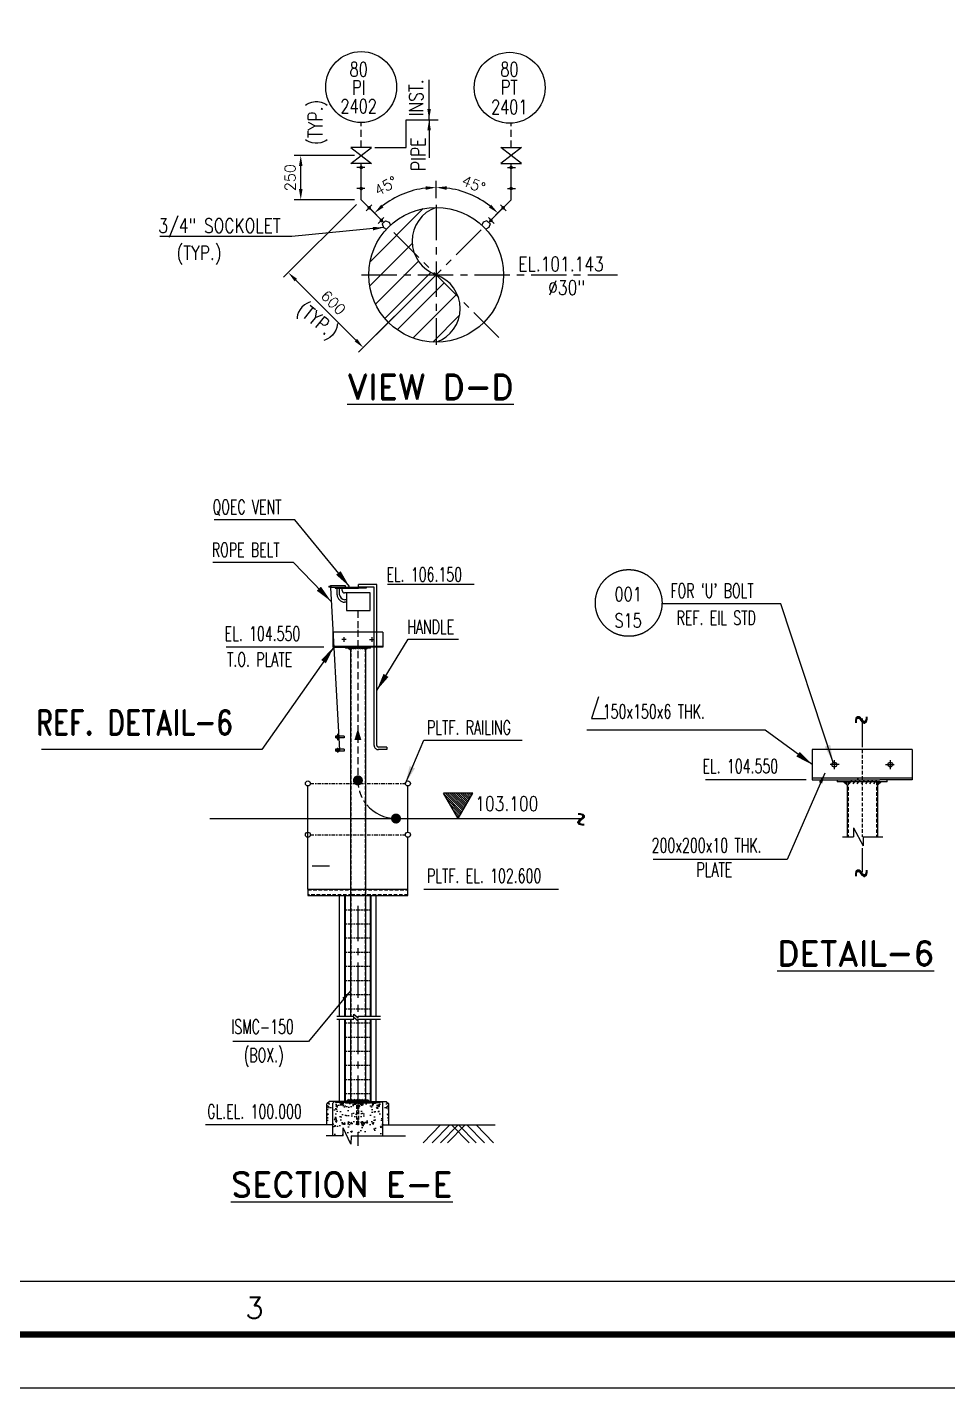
# Model space of a CAD drawing. Extents: x 278807 to 397707, y 326263 to 410363.
# Drawn here: x 367778 to 380795, y 326263 to 345494 of the extents above; entities that cross this region are included whole.
import ezdxf
from ezdxf.enums import TextEntityAlignment as Align

# ---------------------------------------------------------------- set-up
doc = ezdxf.new("R2010")
doc.units = 0
doc.header["$LTSCALE"] = 400
doc.header["$MEASUREMENT"] = 0
for name, pattern in [('CENTER', [2, 1.25, -0.25, 0.25, -0.25]), ('DASHDOT', [1, 0.5, -0.25, 0, -0.25]), ('HIDDEN', [0.375, 0.25, -0.125])]:
    doc.linetypes.add(name, pattern=pattern)
doc.layers.get('0').update_dxf_attribs({"linetype": 'CONTINUOUS'})
doc.layers.get('DEFPOINTS').update_dxf_attribs({"linetype": 'CONTINUOUS'})
for name, color, linetype in [('CENTRE', 1, 'CENTER'), ('DIM', 1, 'CONTINUOUS'), ('PIPE124', 4, 'CONTINUOUS'), ('PLOT_BOUNDARY', 5, 'CONTINUOUS'), ('SURROPT', 5, 'CONTINUOUS'), ('TEXT', 3, 'CONTINUOUS'), ('TEXT125', 7, 'CONTINUOUS'), ('WORK', 7, 'CONTINUOUS')]:
    doc.layers.add(name, color=color, linetype=linetype)
doc.styles.add('30', font='romans.shx', dxfattribs={"oblique": 30})
doc.styles.add('ROMANC', font='romand.shx', dxfattribs={"height": 3})
doc.styles.add('ROMANS', font='romans.shx', dxfattribs={"width": 0.9})
doc.styles.get("Standard").update_dxf_attribs({"font": 'romans.shx'})
doc.dimstyles.new('pll', dxfattribs={"dimscale": 100, "dimtxt": 2, "dimasz": 2.5, "dimexe": 1, "dimexo": 1, "dimgap": 1, "dimtad": 1, "dimdec": 0, "dimtxsty": '30', "dimcen": 2.5, "dimclrd": 10, "dimclre": 10, "dimclrt": 3, "dimadec": 0, "dimazin": 0, "dimtfac": 1, "dimtdec": 0, "dimtmove": 0, "dimatfit": 0, "dimfxl": 0, "dimarcsym": 0})
doc.dimstyles.new('VIPIN', dxfattribs={"dimscale": 75, "dimtxt": 2, "dimasz": 2, "dimexe": 1.25, "dimexo": 1.25, "dimgap": 1, "dimtad": 1, "dimdec": 0, "dimtxsty": 'Standard', "dimcen": 0, "dimclrd": 1, "dimclre": 1, "dimclrt": 3, "dimadec": 0, "dimazin": 0, "dimtfac": 1, "dimtdec": 0, "dimtmove": 0, "dimatfit": 3, "dimfxl": 0, "dimtolj": 1, "dimarcsym": 0})

# ---------------------------------------------------------------- blocks, each defined once
blk = doc.blocks.new('*D122')
at = {"layer": 'DEFPOINTS', "color": 0}
for p in [(373561, 342984), (374178, 343064), (374235, 342668), (372711, 341144), (373561, 341006)]:
    blk.add_point(p, dxfattribs=at)
at = {"layer": 'PIPE124', "color": 1, "lineweight": -2}
for p, q in [((373561, 343077), (373561, 343323)), ((374301, 342734), (374500, 342934))]:
    blk.add_line(p, q, dxfattribs=at)
blk.add_arc((373561, 341995), 1234, 51.967, 83.033, dxfattribs=at)
at = {"layer": 'PIPE124', "color": 1}
for points in [[(373709, 343195), (373712, 343245), (373561, 343229)], [(374338, 342986), (374305, 342948), (374434, 342867)]]:
    blk.add_solid(points, dxfattribs=at)
at = {"layer": 'PIPE124', "color": 3, "insert": (374091, 343274), "char_height": 150, "attachment_point": 5, "rotation": 337.5}
blk.add_mtext('\\A1;45°', dxfattribs=at)
blk = doc.blocks.new('*D123')
at = {"layer": 'DEFPOINTS', "color": 0}
for p in [(373242, 343187), (373561, 342984), (372887, 342668), (373561, 341006), (374411, 341144)]:
    blk.add_point(p, dxfattribs=at)
at = {"layer": 'PIPE124', "color": 1, "lineweight": -2}
for p, q in [((373561, 343077), (373561, 343323)), ((372821, 342734), (372622, 342934))]:
    blk.add_line(p, q, dxfattribs=at)
blk.add_arc((373561, 341995), 1234, 96.967, 128.033, dxfattribs=at)
at = {"layer": 'PIPE124', "color": 1}
for points in [[(373410, 343245), (373413, 343195), (373561, 343229)], [(372817, 342948), (372784, 342986), (372688, 342867)]]:
    blk.add_solid(points, dxfattribs=at)
at = {"layer": 'PIPE124', "color": 3, "insert": (372849, 343251), "char_height": 150, "attachment_point": 5, "rotation": 29.5342}
blk.add_mtext('\\A1;45°', dxfattribs=at)
blk = doc.blocks.new('*D124')
at = {"layer": 'DEFPOINTS', "color": 0}
for p in [(372500, 343055), (371471, 342026), (373561, 341995)]:
    blk.add_point(p, dxfattribs=at)
at = {"layer": 'PIPE124', "color": 1, "lineweight": -2}
for p, q in [((372434, 342989), (371404, 341959)), ((372425, 341071), (371577, 341919)), ((373495, 341928), (372465, 340899))]:
    blk.add_line(p, q, dxfattribs=at)
at = {"layer": 'PIPE124', "color": 1}
for points in [[(371594, 341937), (371559, 341902), (371471, 342026)], [(372443, 341089), (372408, 341053), (372531, 340965)]]:
    blk.add_solid(points, dxfattribs=at)
at = {"layer": 'PIPE124', "color": 3, "insert": (372107, 341601), "char_height": 150, "attachment_point": 5, "rotation": 315}
blk.add_mtext('\\A1;600', dxfattribs=at)
blk = doc.blocks.new('*D125')
at = {"layer": 'DEFPOINTS', "color": 0}
for p in [(371646, 343680), (372500, 343680), (372500, 343055)]:
    blk.add_point(p, dxfattribs=at)
at = {"layer": 'PIPE124', "color": 1, "lineweight": -2}
for p, q in [((372407, 343680), (371552, 343680)), ((371646, 343205), (371646, 343530)), ((372407, 343055), (371552, 343055))]:
    blk.add_line(p, q, dxfattribs=at)
at = {"layer": 'PIPE124', "color": 1}
for points in [[(371621, 343530), (371671, 343530), (371646, 343680)], [(371621, 343205), (371671, 343205), (371646, 343055)]]:
    blk.add_solid(points, dxfattribs=at)
at = {"layer": 'PIPE124', "color": 3, "insert": (371496, 343368), "char_height": 150, "attachment_point": 5, "rotation": 90}
blk.add_mtext('\\A1;250', dxfattribs=at)

msp = doc.modelspace()

# ---------------------------------------------------------------- hatches: boundary and pattern name
h = msp.add_hatch()
h.set_pattern_fill('ANSI31', color=256, scale=171.012414, angle=360, style=0)
h.set_pattern_definition([(135, (457517.89, 298755.239), (15.1155047, 15.1155047), [])])
h.paths.add_polyline_path([(373666.89, 334665.246), (374078.282, 334665.246), (373872.586, 334308.971)])
at = {"layer": 'DIM'}
h = msp.add_hatch(dxfattribs=at)
h.set_pattern_fill('AR-CONC', color=1, scale=1.413793, style=0)
h.set_pattern_definition([(130, (464880.4, 235239.77), (-257.57143, -22.53457), [26.93276, -296.26034]), (185, (464880.4, 235239.77), (49.82606, 270.11456), [21.5462, -237.0083]), (79.549, (464858.94, 235237.9), (-207.7463, 247.57877), [22.8893, -251.7824]), (133.8158, (464880.4, 235311.6), (-383.2497, -59.43915), [40.3991, -444.3905]), (83.3644, (464848.46, 235306.63), (-335.6405, 349.8085), [34.334, -377.6736]), (188.816, (464880.4, 235311.6), (-335.641, 349.8079), [32.3193, -355.5124]), (159, (464844.5, 235293.63), (-214.35207, -144.5823), [26.93276, -296.26034]), (214, (464844.5, 235293.63), (-87.3753, 260.4037), [21.5462, -237.0083]), (108.5486, (464826.63, 235281.58), (-301.72676, 115.82197), [22.8893, -251.7824]), (142.5, (464880.4, 235239.77), (-4.366646, 119.54333), [0, -234.13545, 0, -240.59931, 0, -237.90603]), (172.5, (464880.4, 235239.77), (-94.46918, 141.6346), [0, -137.17752, 0, -228.7489, 0, -90.67362]), (212.5, (464960.48, 235239.77), (-191.69705, -8.09926), [0, -89.77586, 0, -280.10069, 0, -371.67207]), (222.5, (464996.4, 235239.77), (-209.42402, 35.9478), [0, -116.70862, 0, -186.01559, 0, -263.94103])])
h.paths.add_polyline_path([(372017.364, 330274.016), (372052.708, 330309.361), (372138.378, 330309.361), (372138.378, 330295.029), (372229.433, 330295.029), (372229.433, 329980.638), (372017.364, 329980.638)])
h.paths.add_polyline_path([(372229.433, 330295.029), (372320.488, 330295.029), (372320.488, 330309.361), (372406.157, 330309.361), (372441.502, 330274.016), (372441.502, 329980.638), (372229.433, 329980.638)])
h = msp.add_hatch(dxfattribs=at)
h.set_pattern_fill('AR-CONC', color=1, scale=1.413793, style=0)
h.set_pattern_definition([(50, (240279.61, 285727.96), (257.57143, -22.53457), [26.93276, -296.26034]), (355, (240279.61, 285727.96), (-49.82606, 270.11456), [21.5462, -237.0083]), (100.451, (240301.08, 285726.08), (207.7463, 247.57877), [22.8893, -251.7824]), (46.1842, (240279.6, 285799.78), (383.2497, -59.43915), [40.3991, -444.3905]), (96.6356, (240311.55, 285794.83), (335.6405, 349.8085), [34.334, -377.6736]), (351.184, (240279.6, 285799.8), (335.641, 349.8079), [32.3193, -355.5124]), (21, (240315.52, 285781.83), (214.35207, -144.5823), [26.93276, -296.26034]), (326, (240315.52, 285781.83), (87.3753, 260.4037), [21.5462, -237.0083]), (71.4514, (240333.39, 285769.78), (301.72676, 115.82197), [22.8893, -251.7824]), (37.5, (240279.61, 285727.96), (4.366646, 119.54333), [0, -234.13545, 0, -240.59931, 0, -237.90603]), (7.5, (240279.61, 285727.96), (94.46918, 141.6346), [0, -137.17752, 0, -228.7489, 0, -90.67362]), (327.5, (240199.53, 285727.96), (191.69705, -8.09926), [0, -89.77586, 0, -280.10069, 0, -371.67207]), (317.5, (240163.62, 285727.96), (209.42402, 35.9478), [0, -116.70862, 0, -186.01559, 0, -263.94103])])
h.paths.add_polyline_path([(372807.881, 330285.326), (372783.846, 330309.361), (372631.157, 330309.361), (372631.157, 330285.062), (372277.708, 330285.062), (372277.708, 330309.361), (372125.019, 330309.361), (372100.984, 330285.326), (372100.984, 329821.8), (372245.415, 329821.8), (372245.48, 329935.379), (372356.592, 329708.221), (372356.825, 329821.8), (372807.881, 329821.8)])
h = msp.add_hatch(dxfattribs=at)
h.set_pattern_fill('AR-CONC', color=2, scale=22.090517, style=0)
h.set_pattern_definition([(50, (-1305835, -966655), (4024.5536, -352.1026), [420.824, -4629.068]), (355, (-1305835, -966655), (-778.532, 4220.54), [336.6595, -3703.254]), (100.451, (-1305499.5, -966684.3), (3246.036, 3868.418), [357.6455, -3934.1]), (46.1842, (-1305835, -965533), (5988.276, -928.737), [631.237, -6943.602]), (96.6356, (-1305336, -965610), (5244.382, 5465.759), [536.468, -5901.15]), (351.184, (-1305835, -965533), (5244.39, 5465.749), [504.99, -5554.881]), (21, (-1305273.7, -965813.3), (3349.251, -2259.098), [420.824, -4629.068]), (326, (-1305273.7, -965813.3), (1365.239, 4068.8074), [336.6595, -3703.254]), (71.4514, (-1304994.6, -966001.6), (4714.481, 1809.718), [357.6455, -3934.1]), (37.5, (-1305834.8, -966655), (68.2288, 1867.8645), [0, -3658.3664, 0, -3759.3642, 0, -3717.2818]), (7.5, (-1305834.8, -966655), (1476.081, 2213.0407), [0, -2143.3987, 0, -3574.2015, 0, -1416.7753]), (327.5, (-1307086.1, -966655), (2995.2664, -126.5509), [0, -1402.7478, 0, -4376.5733, 0, -5807.376]), (317.5, (-1307647.2, -966655), (3272.2502, 561.6843), [0, -1823.5722, 0, -2906.4935, 0, -4124.0787])])
h.paths.add_polyline_path([(372913.756, 330285.326), (372889.721, 330309.361), (372878.557, 330309.361), (372878.557, 330285.062), (372807.881, 330285.062), (372807.881, 329821.8), (372913.756, 329821.8)])
h.paths.add_polyline_path([(372807.881, 330285.062), (372525.109, 330285.062), (372489.911, 330285.062), (372489.911, 329821.8), (372807.881, 329821.8)])
h.paths.add_polyline_path([(372277.708, 330285.062), (372277.708, 330309.361), (372125.019, 330309.361), (372100.984, 330285.326), (372100.984, 329821.8), (372245.415, 329821.8), (372245.48, 329935.379), (372356.592, 329708.221), (372356.825, 329821.8), (372363.442, 329821.8), (372489.911, 329821.8), (372489.911, 330285.062)])
for points in [[(372313.053, 330333.659), (372288.955, 330309.361), (372310.317, 330309.361), (372313.053, 330309.361)], [(372595.812, 330333.659), (372619.91, 330309.361), (372598.548, 330309.361), (372595.812, 330309.361)]]:
    msp.add_hatch(color=3, dxfattribs=at).paths.add_polyline_path(points)
h = msp.add_hatch(dxfattribs=at)
h.set_pattern_fill('AR-CONC', color=1, scale=1.413793, style=0)
h.set_pattern_definition([(50, (280028.46, 235239.77), (257.57143, -22.53457), [26.93276, -296.26034]), (355, (280028.46, 235239.77), (-49.82606, 270.11456), [21.5462, -237.0083]), (100.451, (280049.93, 235237.9), (207.7463, 247.57877), [22.8893, -251.7824]), (46.1842, (280028.46, 235311.6), (383.2497, -59.43915), [40.3991, -444.3905]), (96.6356, (280060.4, 235306.63), (335.6405, 349.8085), [34.334, -377.6736]), (351.184, (280028.46, 235311.6), (335.641, 349.8079), [32.3193, -355.5124]), (21, (280064.37, 235293.63), (214.35207, -144.5823), [26.93276, -296.26034]), (326, (280064.37, 235293.63), (87.3753, 260.4037), [21.5462, -237.0083]), (71.4514, (280082.24, 235281.58), (301.72676, 115.82197), [22.8893, -251.7824]), (37.5, (280028.46, 235239.77), (4.366646, 119.54333), [0, -234.13545, 0, -240.59931, 0, -237.90603]), (7.5, (280028.46, 235239.77), (94.46918, 141.6346), [0, -137.17752, 0, -228.7489, 0, -90.67362]), (327.5, (279948.38, 235239.77), (191.69705, -8.09926), [0, -89.77586, 0, -280.10069, 0, -371.67207]), (317.5, (279912.47, 235239.77), (209.42402, 35.9478), [0, -116.70862, 0, -186.01559, 0, -263.94103])])
h.paths.add_polyline_path([(372891.502, 330274.016), (372856.157, 330309.361), (372770.488, 330309.361), (372770.488, 330295.029), (372679.433, 330295.029), (372679.433, 329980.638), (372891.502, 329980.638)])
h.paths.add_polyline_path([(372679.433, 330295.029), (372588.378, 330295.029), (372588.378, 330309.361), (372502.708, 330309.361), (372467.364, 330274.016), (372467.364, 329980.638), (372679.433, 329980.638)])
at = {"layer": 'PIPE124'}
h = msp.add_hatch(dxfattribs=at)
h.set_pattern_fill('ANSI31', color=1, scale=75, style=0)
h.set_pattern_definition([(45, (352287.54, 309042.72), (-168.3798, 168.3798), [])])
h.paths.add_polyline_path([(373560.991, 341992.278), (373558.665, 341992.278), (372887.472, 341321.085, 0.198912367), (373560.991, 341042.104)])
h.paths.add_polyline_path([(373872.143, 341683.452), (373563.318, 341992.278), (373560.991, 341992.278), (373560.991, 341042.104, 0.000488504), (373562.852, 341042.106, 0.413069389)])
h.paths.add_polyline_path([(373558.665, 341992.278), (372608.494, 341992.278, 0.198277654), (372887.472, 341321.085)])
h.paths.add_polyline_path([(373249.839, 342305.756), (372887.472, 342668.123, 0.198912367), (372608.491, 341994.604, 0.00061063), (372608.494, 341992.278), (373558.665, 341992.278), (373560.991, 341994.604, -0.229560972)])
h.paths.add_polyline_path([(373559.13, 342947.102, 0.198404585), (372887.472, 342668.123), (373249.839, 342305.756, -0.413069389)])

# ---------------------------------------------------------------- linework, layer by layer
at = {"color": 1}
for p, q in [((372065.291, 337576.627), (372193.318, 335276.142)), ((372280.65, 337596.084), (372065.629, 337596.084)), ((372068.337, 337579.702), (372461.982, 337579.702)), ((372133.713, 337579.702), (372133.713, 337563.267)), ((372133.713, 337563.267), (372461.982, 337563.267)), ((372160.862, 337472.758), (372160.862, 337563.267)), ((372196.207, 337472.758), (372196.207, 337563.267)), ((372231.552, 337532.874), (372231.552, 337563.267)), ((372280.65, 337579.702), (372280.65, 337596.084)), ((372461.982, 337579.702), (372461.982, 337615.047)), ((372719.939, 337615.047), (372461.982, 337615.047)), ((372684.594, 337579.702), (372461.982, 337579.702)), ((372573.288, 337563.267), (372461.982, 337563.267)), ((372573.288, 337579.702), (372573.288, 337563.267)), ((372684.594, 335339.068), (372684.594, 337579.702)), ((372719.939, 335341.667), (372719.939, 337615.047)), ((372294.263, 337497.529), (372266.897, 337497.529)), ((372294.263, 337402.068), (372266.897, 337402.068)), ((372294.263, 337366.723), (372266.897, 337366.723)), ((372426.637, 337497.529), (372294.263, 337497.529)), ((372294.263, 337497.529), (372294.263, 337247.842)), ((372629.701, 337497.529), (372426.637, 337497.529)), ((372629.701, 337247.842), (372629.701, 337497.529)), ((372294.263, 337247.842), (372629.701, 337247.842)), ((372277.897, 336731.488), (372277.897, 336717.35)), ((372631.345, 336717.35), (372277.897, 336717.35)), ((372381.118, 336728.947), (372359.672, 336701.098)), ((372409.275, 336728.947), (372387.83, 336701.098)), ((372437.433, 336728.947), (372415.987, 336701.098)), ((372468.432, 336728.947), (372446.987, 336701.098)), ((372497.722, 336728.947), (372476.276, 336701.098)), ((372527.337, 336728.947), (372505.891, 336701.098)), ((372554.911, 336728.947), (372533.465, 336701.098)), ((372631.345, 336717.35), (372631.345, 336731.488)), ((372863.442, 335282.288), (372741.374, 335282.288)), ((372863.442, 335317.633), (372743.973, 335317.633)), ((372863.442, 335317.633), (372863.442, 335282.288)), ((379232.654, 334858.177), (379232.654, 334829.901)), ((379939.551, 334829.901), (379232.654, 334829.901)), ((379439.096, 334853.095), (379396.205, 334797.397)), ((379495.411, 334853.095), (379452.519, 334797.397)), ((379551.725, 334853.095), (379508.834, 334797.397)), ((379613.725, 334853.095), (379570.833, 334797.397)), ((379672.304, 334853.095), (379629.412, 334797.397)), ((379731.534, 334853.095), (379688.642, 334797.397)), ((379786.681, 334853.095), (379743.79, 334797.397)), ((379939.551, 334829.901), (379939.551, 334858.177)), ((371747.536, 333308.971), (371747.536, 334769.419)), ((373161.329, 334115.539), (373161.329, 334769.419)), ((373161.329, 333220.608), (373161.329, 334044.85)), ((371747.536, 333308.971), (372377.354, 333308.971)), ((371747.536, 333308.971), (371747.536, 333220.608)), ((372377.354, 333308.971), (373161.329, 333308.971)), ((371747.536, 333220.608), (372369.367, 333220.608)), ((371747.536, 333220.608), (372369.367, 333220.608)), ((372195.28, 331517.62), (372195.28, 333220.608)), ((372267.723, 331517.62), (372267.723, 333220.608)), ((372277.723, 331517.62), (372277.723, 333220.608)), ((372369.367, 333220.608), (373161.329, 333220.608)), ((372390.133, 333220.608), (373161.329, 333220.608)), ((372631.142, 331517.62), (372631.142, 333220.608)), ((372641.142, 331517.62), (372641.142, 333220.608)), ((372713.586, 331517.62), (372713.586, 333220.608)), ((372157.49, 331517.62), (372397.176, 331517.62)), ((372157.49, 331474.859), (372397.176, 331474.859)), ((372195.28, 330309.361), (372195.28, 331474.859)), ((372267.723, 330309.361), (372267.723, 331474.859)), ((372277.723, 330309.361), (372277.723, 331474.859)), ((372397.176, 331517.62), (372397.176, 331544.476)), ((372397.176, 331544.476), (372456.052, 331490.939)), ((372397.176, 331474.859), (372397.176, 331501.716)), ((372397.176, 331501.716), (372456.052, 331448.178)), ((372456.052, 331517.62), (372775.497, 331517.62)), ((372456.052, 331490.939), (372456.052, 331517.62)), ((372456.052, 331474.859), (372775.497, 331474.859)), ((372456.052, 331448.178), (372456.052, 331474.859)), ((372631.142, 330309.361), (372631.142, 331474.859)), ((372641.142, 330309.361), (372641.142, 331474.859)), ((372713.586, 330309.361), (372713.586, 331474.859)), ((372245.415, 329821.8), (372245.48, 329935.379)), ((372356.592, 329708.17), (372245.48, 329935.328)), ((372356.825, 329821.749), (372356.592, 329708.17)), ((372356.825, 329821.8), (373128.764, 329821.8))]:
    msp.add_line(p, q, dxfattribs=at)
for p, q in [((372100.984, 336943.557), (372100.984, 336731.488)), ((372807.881, 336943.557), (372100.984, 336943.557)), ((372807.881, 336943.557), (372807.881, 336731.488)), ((372807.881, 336742.798), (372100.984, 336742.798)), ((372290.302, 336837.523), (372228.461, 336837.523)), ((372256.502, 336870.261), (372256.502, 336805.645)), ((372618.563, 336837.523), (372680.404, 336837.523)), ((372652.364, 336870.261), (372652.364, 336805.645)), ((372100.984, 336731.488), (372577.798, 336731.488)), ((372807.881, 336731.488), (372577.798, 336731.488)), ((378878.829, 335282.315), (378878.829, 334858.177)), ((380292.622, 335282.315), (378878.829, 335282.315)), ((380292.622, 335282.315), (380292.622, 334858.177)), ((379257.464, 335070.246), (379133.782, 335070.246)), ((379189.863, 335135.723), (379189.863, 335006.491)), ((379913.986, 335070.246), (380037.668, 335070.246)), ((379981.587, 335135.723), (379981.587, 335006.491)), ((380292.622, 334880.798), (378878.829, 334880.798)), ((378878.829, 334858.177), (379832.456, 334858.177)), ((380292.622, 334858.177), (379832.456, 334858.177)), ((374078.282, 334665.246), (373666.89, 334665.246)), ((373872.586, 334308.971), (373666.89, 334665.246)), ((373872.586, 334308.971), (374078.282, 334665.246)), ((372356.825, 329821.8), (372363.442, 329821.8))]:
    msp.add_line(p, q)
at = {"color": 8}
for p, q in [((372260.743, 335475.004), (372136.035, 335475.004)), ((372136.035, 335475.004), (372136.035, 335449.442)), ((372260.743, 335449.442), (372136.035, 335449.442)), ((372170.387, 335415.624), (372170.387, 335505.317)), ((372260.743, 335475.004), (372260.743, 335449.442)), ((372260.743, 335288.923), (372136.035, 335288.923)), ((372136.035, 335288.923), (372136.035, 335263.361)), ((372200.783, 335276.142), (372136.035, 335276.142)), ((372260.743, 335263.361), (372136.035, 335263.361)), ((372170.387, 335242.68), (372170.387, 335307.199))]:
    msp.add_line(p, q, dxfattribs=at)
at = {"color": 1, "linetype": 'DASHDOT', "ltscale": 0.25}
for p, q in [((371782.881, 334804.764), (373125.984, 334804.764)), ((371782.881, 334080.195), (373125.984, 334080.195))]:
    msp.add_line(p, q, dxfattribs=at)
at = {"color": 1, "linetype": 'HIDDEN', "ltscale": 0.5}
for p, q in [((371747.536, 333300.134), (372378.153, 333300.134)), ((372378.153, 333300.134), (373161.329, 333300.134)), ((372369.367, 333229.445), (371747.536, 333229.445)), ((373161.329, 333229.445), (372369.367, 333229.445))]:
    msp.add_line(p, q, dxfattribs=at)
at = {"color": 1, "linetype": 'HIDDEN', "ltscale": 0.25}
for p, q in [((372277.723, 333020.608), (372631.142, 333020.608)), ((372277.723, 332820.608), (372631.142, 332820.608)), ((372277.723, 332620.608), (372631.142, 332620.608)), ((372277.723, 332420.608), (372631.142, 332420.608)), ((372277.723, 332220.608), (372631.142, 332220.608)), ((372277.723, 332020.608), (372631.142, 332020.608)), ((372277.723, 331820.608), (372631.142, 331820.608)), ((372277.723, 331620.608), (372631.142, 331620.608)), ((372277.723, 331420.608), (372631.142, 331420.608)), ((372277.723, 331220.608), (372631.142, 331220.608)), ((372277.723, 331020.608), (372631.142, 331020.608)), ((372277.723, 330820.608), (372631.142, 330820.608)), ((372277.723, 330620.608), (372631.142, 330620.608)), ((372277.723, 330420.608), (372631.142, 330420.608))]:
    msp.add_line(p, q, dxfattribs=at)
at = {"color": 0, "linetype": 'ByBlock', "ltscale": 0.5}
for p, q in [((372100.984, 329980.638), (370298.096, 329980.638)), ((372807.881, 329980.638), (374395.096, 329980.638))]:
    msp.add_line(p, q, dxfattribs=at)
at = {"color": 7}
msp.add_line((292060.379, 327767.637), (380985.639, 327767.637), dxfattribs=at)
at = {"color": 7, "const_width": 90.304}
msp.add_lwpolyline([(281816.652, 409419.558), (281816.652, 327015.105), (396953.994, 327015.105)], dxfattribs=at)
at = {"const_width": 70.69}
for points in [[(372454.433, 334812.281, 1), (372454.433, 334882.971, 1)], [(372993.088, 334273.626, 1), (372993.088, 334344.315, 1)]]:
    msp.add_lwpolyline(points, format="xyb", close=True, dxfattribs=at)
at = {"color": 1}
for centre, radius in [((372058.425, 337586.478), 12.007), ((371747.536, 334804.764, -0.032), 35.345), ((373161.329, 334804.764, -0.032), 35.345), ((371747.536, 334080.195, -0.032), 35.345), ((373161.329, 334080.195, -0.032), 35.345)]:
    msp.add_circle(centre, radius, dxfattribs=at)
at = {"color": 8}
for centre in [(372170.387, 335462.223), (372170.387, 335276.142)]:
    msp.add_circle(centre, 8.778, dxfattribs=at)
for centre in [(379189.863, 335070.246), (379981.587, 335071.107)]:
    msp.add_circle(centre, 33.931)
at = {"color": 1}
for centre, radius, start, end in [((372266.897, 337532.874), 35.345, 180, 270), ((372266.897, 337472.758), 106.034, 180, 270), ((372266.897, 337472.758), 70.69, 180, 270), ((372435.323, 336727.258), 16.595, 110.537173, 165.2336997), ((372743.027, 335340.721), 58.457, 178.3795572, 271.6204428), ((372743.973, 335341.667), 24.034, 180, 270), ((379547.506, 334849.718), 33.189, 110.537173, 165.2336997)]:
    msp.add_arc(centre, radius, start, end, dxfattribs=at)
at = {"color": 8}
for centre, start, end in [((372170.387, 335462.223), 33.8740428, 146.1259572), ((372170.387, 335462.223), 213.8740428, 326.1259572), ((372170.387, 335276.142), 33.8740428, 146.1259572), ((372170.387, 335276.142), 213.8740428, 326.1259572)]:
    msp.add_arc(centre, 22.931, start, end, dxfattribs=at)
msp.add_solid([(372503.915, 335417.216, -0.041), (372404.95, 335417.216, -0.041), (372454.433, 335582.044, -0.041)])
at = {"layer": 'CENTRE'}
for p, q in [((373560.991, 342983.633), (373560.991, 341005.575)), ((372710.862, 341144.475), (374234.51, 342668.123)), ((374446.19, 341109.405), (372887.472, 342668.123)), ((372503.084, 341992.278), (376123.003, 341992.278))]:
    msp.add_line(p, q, dxfattribs=at)
at = {"layer": 'DIM', "color": 1}
for p, q in [((374099.096, 337615.047), (372873.202, 337615.047)), ((371971.286, 336731.488), (370591.096, 336731.488)), ((378790.114, 334858.177), (377368.397, 334858.177)), ((370360.764, 334308.971), (375290.096, 334308.971)), ((373384.924, 333308.971), (375290.096, 333308.971)), ((372245.415, 329821.8), (372007.855, 329821.8))]:
    msp.add_line(p, q, dxfattribs=at)
at = {"layer": 'DIM', "color": 1, "linetype": 'CENTER'}
msp.add_line((372454.433, 333075.99), (372454.433, 329681.39), dxfattribs=at)
at = {"layer": 'DIM', "color": 3}
for p, q in [((372313.053, 330333.659), (372288.955, 330309.361)), ((372316.305, 330342.944), (372345.013, 330309.361)), ((372355.458, 330342.944), (372384.166, 330309.361)), ((372394.611, 330342.944), (372423.319, 330309.361)), ((372433.764, 330342.944), (372462.471, 330309.361)), ((372472.917, 330342.944), (372501.624, 330309.361)), ((372512.069, 330342.944), (372540.777, 330309.361)), ((372551.222, 330342.944), (372579.93, 330309.361)), ((372595.812, 330333.659), (372619.91, 330309.361))]:
    msp.add_line(p, q, dxfattribs=at)
at = {"layer": 'PIPE124', "color": 7, "linetype": 'HIDDEN'}
for p, q in [((372500.331, 343794.014), (372500.331, 344146.641)), ((374621.651, 343794.014), (374621.651, 344146.641))]:
    msp.add_line(p, q, dxfattribs=at)
at = {"layer": 'PIPE124', "color": 1}
for p, q in [((373134.624, 343794.014), (373134.624, 344186.574)), ((373134.624, 344186.574), (373590.188, 344186.574)), ((372691.988, 343794.014), (373134.624, 343794.014)), ((372843.013, 342756.759), (372798.836, 342712.582)), ((372798.836, 342712.582), (372816.12, 342661.145)), ((372843.013, 342756.759), (372894.45, 342739.475)), ((372894.45, 342739.475), (372917.108, 342696.509)), ((374227.532, 342739.475), (374204.874, 342696.509)), ((374278.969, 342756.759), (374227.532, 342739.475)), ((374278.969, 342756.759), (374323.146, 342712.582)), ((374323.146, 342712.582), (374305.862, 342661.145)), ((372816.12, 342661.145), (372859.086, 342638.487)), ((374305.862, 342661.145), (374262.896, 342638.487)), ((375855.141, 336029.116), (375755.697, 335721.562)), ((375755.697, 335721.562), (375959.918, 335721.562)), ((372054.433, 333633.736), (371809.096, 333633.736))]:
    msp.add_line(p, q, dxfattribs=at)
at = {"layer": 'PIPE124', "color": 7}
for p, q in [((372354.081, 343566.514), (372646.581, 343794.014)), ((372354.081, 343794.014), (372646.581, 343566.514)), ((372646.581, 343794.014), (372354.081, 343794.014)), ((374475.401, 343794.014), (374767.901, 343794.014)), ((374767.901, 343794.014), (374475.401, 343566.514)), ((374767.901, 343566.514), (374475.401, 343794.014)), ((372646.581, 343566.514), (372354.081, 343566.514)), ((372554.364, 343510.916), (372439.898, 343510.916)), ((374475.401, 343566.514), (374767.901, 343566.514)), ((374567.618, 343510.916), (374682.084, 343510.916)), ((372554.364, 343213.264), (372439.898, 343213.264)), ((374567.618, 343213.264), (374682.084, 343213.264)), ((372649.992, 342981.134), (372569.053, 342900.194)), ((374471.99, 342981.134), (374552.929, 342900.194)), ((372822.965, 342802.326), (372742.026, 342721.386)), ((374299.017, 342802.326), (374379.957, 342721.386))]:
    msp.add_line(p, q, dxfattribs=at)
at = {"layer": 'PIPE124'}
for p, q in [((372500.331, 343055.264), (372500.331, 343566.514)), ((374621.651, 343055.264), (374621.651, 343566.514)), ((372820.925, 342734.671), (372500.331, 343055.264)), ((374301.058, 342734.671), (374621.651, 343055.264)), ((372260.743, 335288.923), (372260.743, 335263.361)), ((372949.088, 334308.971), (375600.286, 334308.971))]:
    msp.add_line(p, q, dxfattribs=at)
at = {"layer": 'PIPE124', "linetype": 'HIDDEN'}
for p, q in [((372454.433, 337247.843), (372454.433, 336977.822)), ((372454.433, 336977.822), (372454.433, 334847.626))]:
    msp.add_line(p, q, dxfattribs=at)
at = {"layer": 'PIPE124', "linetype": 'Continuous', "ltscale": 0.5}
for p, q in [((379585.725, 335722.596), (379585.725, 335319.342)), ((379585.725, 333890.804), (379585.725, 333550.758))]:
    msp.add_line(p, q, dxfattribs=at)
at = {"layer": 'PIPE124', "linetype": 'HIDDEN', "ltscale": 0.5}
msp.add_line((379585.725, 335282.315), (379585.725, 334048.138), dxfattribs=at)
at = {"layer": 'PIPE124', "color": 8}
for p, q in [((373622.758, 329980.638), (373374.922, 329725.061)), ((373753.915, 329980.638), (373506.079, 329725.061)), ((373871.118, 329980.638), (373623.282, 329725.061)), ((373968.788, 329980.638), (373720.952, 329725.061)), ((373779.321, 329980.638), (374027.157, 329725.061)), ((373876.991, 329980.638), (374124.827, 329725.061)), ((373994.194, 329980.638), (374242.03, 329725.061)), ((374125.351, 329980.638), (374373.187, 329725.061))]:
    msp.add_line(p, q, dxfattribs=at)
at = {"layer": 'PIPE124', "color": 7, "const_width": 25}
for points in [[(372514.061, 343511.202, -1), (372489.061, 343511.202, -1)], [(374607.922, 343511.202, 1), (374632.922, 343511.202, 1)], [(372514.061, 343213.55, -1), (372489.061, 343213.55, -1)], [(374607.922, 343213.55, 1), (374632.922, 343213.55, 1)], [(372626.452, 342940.95, -1), (372601.452, 342940.95, -1)], [(374495.53, 342940.95, 1), (374520.53, 342940.95, 1)], [(372799.425, 342762.142, -1), (372774.425, 342762.142, -1)], [(374322.557, 342762.142, 1), (374347.557, 342762.142, 1)]]:
    msp.add_lwpolyline(points, format="xyb", close=True, dxfattribs=at)
at = {"layer": 'PIPE124', "color": 7}
msp.add_circle((373560.991, 341994.604), 952.5, dxfattribs=at)
at = {"layer": 'PIPE124', "color": 1}
for centre, start, end in [((373726.413, 342471.178), 109.3661705, 250.8577431), ((373395.569, 341518.03), 289.3661705, 70.8577431)]:
    msp.add_arc(centre, 504.468, start, end, dxfattribs=at)
at = {"layer": 'PIPE124', "linetype": 'HIDDEN'}
msp.add_arc((372993.088, 334847.626), 538.655, 180, 218.2169665, dxfattribs=at)
at = {"layer": 'PIPE124'}
msp.add_arc((372993.088, 334847.626), 538.655, 219.6548239, 270, dxfattribs=at)
for points in [[(372348.587, 336717.35, -0.03), (372322.743, 336717.35, -0.03), (372348.587, 336692.457, -0.03)], [(372562.043, 336717.35, -0.03), (372587.887, 336717.35, -0.03), (372562.043, 336692.457, -0.03)], [(379374.034, 334829.901, -0.06), (379322.347, 334829.901, -0.06), (379374.034, 334780.115, -0.06)], [(379800.947, 334829.901, -0.06), (379852.634, 334829.901, -0.06), (379800.947, 334780.115, -0.06)]]:
    msp.add_solid(points, dxfattribs=at)
at = {"layer": 'PLOT_BOUNDARY', "color": 1}
for p, q in [((379462.271, 334175.877), (379597.52, 333921.894)), ((379462.271, 334175.877), (379462.743, 334048.636)), ((379306.212, 334048.636), (379462.743, 334048.636)), ((379597.048, 334049.134), (379597.52, 333921.894)), ((379597.052, 334048.138), (379720.743, 334048.138)), ((379720.743, 334048.138), (379876.868, 334048.138))]:
    msp.add_line(p, q, dxfattribs=at)
at = {"layer": 'SURROPT', "linetype": 'HIDDEN', "ltscale": 700}
msp.add_circle((376283.036, 337355.841), 471.549, dxfattribs=at)
at = {"layer": 'TEXT125', "ltscale": 0.5}
for p, q in [((372322.743, 336717.35), (372348.587, 336692.457)), ((372348.398, 336692.639), (372348.398, 331517.62)), ((372561.855, 336717.35), (372561.855, 331517.62)), ((372587.887, 336717.35), (372562.043, 336692.457)), ((379322.347, 334829.901), (379374.034, 334780.115)), ((379800.569, 334829.901), (379800.569, 334048.138)), ((379852.634, 334829.901), (379800.947, 334780.115)), ((379373.656, 334780.479), (379373.656, 334048.636)), ((372348.398, 331474.859), (372348.398, 330333.659)), ((372561.855, 331474.859), (372561.855, 330333.659)), ((372052.708, 330309.361), (372017.364, 330274.016)), ((372017.364, 329980.638), (372017.364, 330274.016)), ((372406.157, 330309.361), (372052.708, 330309.361)), ((372100.984, 330285.326), (372125.019, 330309.361)), ((372100.984, 329821.8), (372100.984, 330285.326)), ((372288.955, 330309.361), (372125.019, 330309.361)), ((372138.378, 330309.361), (372138.378, 330295.029)), ((372320.488, 330295.029), (372138.378, 330295.029)), ((372277.708, 330285.062), (372277.708, 330309.361)), ((372631.157, 330285.062), (372277.708, 330285.062)), ((372311.153, 330309.361), (372597.152, 330309.361)), ((372313.053, 330309.361), (372313.053, 330333.659)), ((372313.053, 330333.659), (372595.812, 330333.659)), ((372320.488, 330309.361), (372320.488, 330295.029)), ((372322.831, 330309.361), (372624.841, 330309.361)), ((372598.541, 330309.361), (372377.926, 330309.361)), ((372420.5, 330309.361), (372783.846, 330309.361)), ((372502.708, 330309.361), (372856.157, 330309.361)), ((372588.378, 330309.361), (372588.378, 330295.029)), ((372588.378, 330295.029), (372770.488, 330295.029)), ((372595.812, 330309.361), (372595.812, 330333.659)), ((372631.157, 330285.062), (372631.157, 330309.361)), ((372770.488, 330309.361), (372770.488, 330295.029)), ((372807.881, 330285.326), (372783.846, 330309.361)), ((372807.881, 329821.8), (372807.881, 330285.326)), ((372856.157, 330309.361), (372891.502, 330274.016)), ((372891.502, 329980.638), (372891.502, 330274.016))]:
    msp.add_line(p, q, dxfattribs=at)
at = {"layer": 'TEXT125', "linetype": 'HIDDEN', "ltscale": 0.5}
for p, q in [((372355.467, 336717.35), (372355.467, 331517.62)), ((372554.786, 336717.35), (372554.786, 331517.62)), ((379387.794, 334829.901), (379387.794, 334048.636)), ((379786.431, 334829.901), (379786.431, 334048.138)), ((372355.467, 331474.859), (372355.467, 330342.933)), ((372554.786, 331474.859), (372554.786, 330338.775)), ((372406.157, 330309.361), (372441.502, 330274.016)), ((372441.502, 329980.638), (372441.502, 330274.016)), ((372502.708, 330309.361), (372467.364, 330274.016)), ((372467.364, 329980.638), (372467.364, 330274.016))]:
    msp.add_line(p, q, dxfattribs=at)
at = {"layer": 'WORK'}
msp.add_lwpolyline([(278806.525, 326262.574), (397706.525, 326262.574), (397706.525, 410362.574), (278806.525, 410362.574)], close=True, dxfattribs=at)
for centre in [(372500.331, 344647.977), (374600.196, 344638.1)]:
    msp.add_circle(centre, 501.336, dxfattribs=at)

# ---------------------------------------------------------------- texts
at = {"layer": 'SURROPT', "color": 3, "style": 'ROMANS', "width": 0.75}
for s, p in [('80', (372465.541, 344799.019)), ('80', (374596.802, 344799.019)), ('PI', (372465.541, 344540.114)), ('PT', (374594.345, 344544.846)), ('2402', (372465.541, 344277.991)), ('2401', (374594.345, 344265.633)), ('001', (376275.708, 337379.065)), ('S15', (376275.708, 337007.977))]:
    msp.add_text(s, height=200, dxfattribs=at).set_placement(p, align=Align.CENTER)
at = {"layer": 'TEXT', "color": 3, "style": 'ROMANS', "width": 0.8}
for s, rotation, p in [('INST.', 90, (373379.006, 344235.7)), ('(TYP.)', 90, (371953.171, 343831.865)), ('PIPE', 90, (373408.632, 343461.831)), ('(TYP.)', 321.3586604, (371576.413, 341471.248))]:
    msp.add_text(s, height=200, rotation=rotation, dxfattribs=at).set_placement(p)
at = {"layer": 'TEXT', "color": 3, "width": 0.8}
for s, height, style, p in [('3/4" SOCKOLET', 200, 'ROMANS', (369633.183, 342589.605)), ('(TYP.)', 200, 'ROMANS', (369889.021, 342204.463)), (' EL.101.143', 200, 'ROMANS', (374613.306, 342046.475)), ('%%C30"', 200, 'ROMANS', (375144.854, 341713.307)), ('REF. DETAIL-6', 350, 'ROMANC', (367903.715, 335490.764, -0.054)), ('103.100', 200, 'ROMANS', (374114.364, 334419.461, 0.03))]:
    msp.add_text(s, height=height, dxfattribs=dict(at, style=style)).set_placement(p)
at = {"layer": 'TEXT', "color": 3, "style": 'ROMANC'}
for s, p in [('%%uVIEW D-D', (372302.168, 340233.588)), ('%%UDETAIL-6', (378384.207, 332227.423)), ('%%USECTION E-E', (370659.376, 328960.997))]:
    msp.add_text(s, height=350, dxfattribs=at).set_placement(p)
at = {"layer": 'TEXT', "color": 3, "linetype": 'HIDDEN', "ltscale": 700, "style": 'ROMANS', "width": 0.65}
for s, height, p in [('QOEC VENT', 200, (370398.642, 338613.164, -0.03)), ('ROPE BELT', 200, (370389.127, 338007.789, -0.03)), (' EL. 106.150', 200, (372768.453, 337657.919, -0.03)), (" FOR `U' BOLT", 200, (376784.505, 337429.253, -0.06)), ('REF. EIL STD', 200, (376960.505, 337045.326, -0.06)), (' EL. 104.550', 200, (370480.804, 336822.217, -0.06)), ('HANDLE', 200, (373152.141, 336918.151, -0.03)), ('T.O. PLATE', 200, (370605.096, 336457.971, -0.091)), (' 150x150x6 THK.', 200, (375827.505, 335721.668, -0.06)), ('PLTF. RAILING', 200, (373432.353, 335495.539, -0.03)), ('~', 300, (379472.514, 335575.819, -0.113)), (' EL. 104.550', 200, (377237.081, 334948.906, -0.06)), ('200x200x10 THK.', 200, (376607.413, 333829.595)), ('PLATE', 200, (377240.145, 333486.696)), ('PLTF. EL. 102.600', 200, (373431.888, 333399.925)), ('~', 300, (379472.514, 333409.678, -0.113)), ('ISMC-150', 200, (370662.689, 331266.94, 0.03)), ('(BOX.)', 200, (370840.773, 330863.972, 0.03)), ('GL.EL. 100.000', 200, (370323.832, 330068.368, -0.032))]:
    msp.add_text(s, height=height, dxfattribs=at).set_placement(p)
msp.add_text('~', height=300, rotation=90, dxfattribs=at).set_placement((375741.366, 334195.759, -0.113))
at = {"layer": 'TEXT'}
msp.add_text('3', height=301.013, dxfattribs=at).set_placement((370991.652, 327391.371), align=Align.MIDDLE)

# ---------------------------------------------------------------- dimensions: what is measured, and where the dimension line sits
at = {"layer": 'PIPE124'}
dim = msp.add_linear_dim(base=(371645.783, 343680.264), p1=(372500.331, 343055.264), p2=(372500.331, 343680.264), angle=90, dimstyle='VIPIN', override={"dimlfac": 0.4}, dxfattribs=at)
dim.commit()
dim.dimension.update_dxf_attribs({"geometry": '*D125', "text_midpoint": (371495.783, 343367.764)})
dim = msp.add_angular_dim_2l(base=(373241.522, 343186.88), line1=((374411.12, 341144.475), (372887.472, 342668.123)), line2=((373560.991, 342983.633), (373560.991, 341005.575)), dimstyle='VIPIN', override={"dimlfac": 0.4, "dimtmove": 2}, dxfattribs=at)
dim.commit()
dim.dimension.update_dxf_attribs({"geometry": '*D123', "text_midpoint": (372849.128, 343251.067), "dimtype": 162})
dim = msp.add_angular_dim_2l(base=(374178.159, 343063.57), line1=((372710.862, 341144.475), (374234.51, 342668.123)), line2=((373560.991, 342983.633), (373560.991, 341005.575)), dimstyle='VIPIN', override={"dimlfac": 0.4}, dxfattribs=at)
dim.commit()
dim.dimension.update_dxf_attribs({"geometry": '*D122', "text_midpoint": (374090.753, 343273.563)})
dim = msp.add_aligned_dim(p1=(373560.991, 341994.604), p2=(372500.331, 343055.264), distance=1456.249, dimstyle='VIPIN', override={"dimlfac": 0.4}, dxfattribs=at)
dim.commit()
dim.dimension.update_dxf_attribs({"geometry": '*D124', "text_midpoint": (372107.004, 341601.277)})

# ---------------------------------------------------------------- leaders
for points in [[(372076.38, 337377.362), (371544.742, 337928.108), (370403.096, 337928.108)], [(379173.126, 335099.762), (378433.825, 337342.281), (376748.385, 337342.281)], [(372719.939, 336119.221), (373166.653, 336842.756), (373875.096, 336842.756)], [(372112.325, 336731.488), (371098.074, 335286.882), (367981.922, 335286.882)], [(373125.984, 334804.764), (373385.904, 335415.876), (374779.096, 335415.876)], [(378878.829, 335070.246), (378214.078, 335559.357), (375691.274, 335559.357)]]:
    msp.add_leader(points, dimstyle='pll', override={"dimgap": 1, "dimtad": 0})
for points, dimstyle, override in [([(373461.167, 344186.574), (373461.167, 344751.612)], 'VIPIN', {"dimgap": 1, "dimtad": 0, "dimlfac": 0.4}), ([(373461.167, 344186.574), (373461.167, 343648.521)], 'VIPIN', {"dimgap": 1, "dimtad": 0, "dimlfac": 0.4}), ([(372816.12, 342661.145), (371519.773, 342536.766), (369655.724, 342536.766)], 'VIPIN', {"dimgap": 1, "dimtad": 0, "dimlfac": 0.4}), ([(372336.221, 337586.57, -0.03), (371563.672, 338531.033, -0.03), (370422.096, 338531.033, -0.03)], 'pll', {"dimgap": 1, "dimtad": 0}), ([(379055.741, 334950.074, 0.03), (378521.602, 333731.493, 0.03), (376629.506, 333731.493, 0.03)], 'VIPIN', {"dimgap": 1, "dimtad": 0}), ([(372348.398, 331873.304), (371754.863, 331155.014), (370687.096, 331155.014)], 'VIPIN', {"dimgap": 1, "dimtad": 0})]:
    msp.add_leader(points, dimstyle=dimstyle, override=override, dxfattribs=at)

doc.saveas('drawing.dxf')
